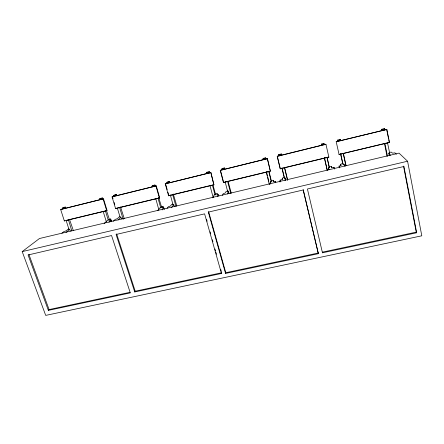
<?xml version="1.0" encoding="UTF-8"?>
<svg xmlns="http://www.w3.org/2000/svg" width="444" height="444" viewBox="0 0 444 444"><rect width="100%" height="100%" fill="white"/><g stroke="black" fill="none" stroke-linecap="round" stroke-linejoin="round"><path stroke-width="0.67" d="M285.12 180.697L285.198 178.05L284.36 178.249L281.968 168.254M284.36 178.249L284.388 177.467L283.444 177.694A1.698 0.339 -14.1 0 0 282.29 178.266L282.245 179.154A2.015 0.405 -14.1 0 1 280.114 180.125L279.986 182.062M281.479 155.161L281.302 153.935L278.782 154.556L278.954 155.783M275.108 182.578L275.247 181.274A2.009 0.405 -14.2 0 1 273.204 181.302L273.31 180.403A1.687 0.339 -14.3 0 0 272.216 180.369L271.284 180.586L271.173 181.385L270.346 181.585L269.963 184.288M280.258 168.848L277.267 156.194L325.935 144.244L277.228 156.355L280.258 168.848L328.865 157.115L325.935 144.244M265.701 159.03L265.573 157.803L263.076 158.414L263.198 159.646M270.374 171.229L267.371 158.619L220.246 170.341L223.454 182.556L270.374 171.229L267.371 158.619M303.163 189.51L318.359 253.685L225.574 273.432L225.774 272.727L208.586 211.583M225.352 272.649L225.552 271.944M268.759 171.44L271.328 182.007M221.478 273.476L204.601 213.858L116.084 234.476L134.737 291.958L221.478 273.476L221.689 272.766M266.267 172.044L269.325 184.571M227.5 193.978L228.532 191.547L227.722 191.736M222.455 195.399L223.249 193.651A1.965 0.394 -15.3 0 0 225.508 192.663L225.929 191.697A1.659 0.327 -15.2 0 1 227.173 191.109L228.088 190.892M217.699 196.526L218.548 194.766A1.965 0.389 -15.4 0 1 216.783 194.733L217.266 193.756A1.654 0.327 -15.4 0 0 216.333 193.689L214.191 194.955L212.72 197.83M208.558 212.937L208.819 212.41M224.47 169.153L224.47 167.91L222.039 168.509L222.028 169.752M134.737 291.958L135.209 291.214L221.018 272.91M206.821 173.482L206.543 172.733L208.963 172.139L209.285 171.639L209.657 172.971M206.543 172.733L206.876 172.233L209.285 171.639M227.8 192.041L225.175 182.023L227.655 181.368M223.454 182.556L225.613 181.862M171.451 207.753L173.798 204.579L174.314 206.393M167.105 208.319L168.337 206.715A1.937 0.377 -16.4 0 0 170.707 205.705L171.489 204.673A1.632 0.316 -16.3 0 1 172.816 204.068L172.883 204.051M213.914 184.854L210.85 172.494L165.224 183.844L168.598 195.798L213.914 184.854L210.85 172.494M162.099 209.94L163.797 207.786L164.336 209.585M213.203 197.63L210.006 185.681L212.476 185.026M157.764 210.561L159.945 207.875L162.338 206.56A1.632 0.316 -16.5 0 1 163.114 206.66L162.282 207.709A1.937 0.377 -16.5 0 0 163.797 207.786M167.061 183.244L166.744 182.517L169.103 181.935L169.586 181.402L169.98 182.728M166.744 182.517L167.238 181.979L169.586 181.402M48.368 310.362L130.297 292.901L111.561 235.531L28.077 254.978L48.368 310.362L49.084 309.579L130.114 292.296M209.235 172.888L208.963 172.139M152.37 186.846L152.042 186.125L154.379 185.553L154.923 185.004L155.317 186.325M118.071 220.019L120.907 217.177L121.44 218.953M152.042 186.125L152.592 185.575L154.923 185.004M113.364 221.206L115.273 219.336A1.926 0.361 -17.3 0 0 117.754 218.309L118.864 217.21A1.621 0.305 -17.2 0 1 120.047 216.666M108.935 222.255L110.889 220.374L111.272 221.545M111.255 220.718A1.621 0.305 -17.5 0 1 111.333 220.873L110.772 219.136L109.607 220.246A1.926 0.361 -17.4 0 0 110.889 220.374M104.135 223.554L107.515 220.363L110.14 219.009A1.621 0.3 -17.4 0 1 110.772 219.136M173.105 205.061L170.424 195.182M168.598 195.798L168.859 195.56L167.921 192.246M154.706 186.275L112.426 196.653L112.06 196.892L115.59 208.591L159.385 198.018L159.662 197.774L156.266 185.892L154.934 186.219M158.858 209.84L155.777 198.712M113.947 196.281L113.586 195.576L115.867 195.016L116.556 194.439L116.972 195.749M113.586 195.576L114.28 194.999L116.556 194.439M66.095 232.373L69.758 229.359L70.319 231.096M61.905 233.217L63.975 231.54A1.926 0.344 -18.1 0 0 66.55 230.497L67.971 229.343A1.621 0.289 -18.1 0 1 68.998 228.86M169.414 182.667L169.103 181.935M99.478 199.828L60.667 209.501L64.341 220.957L106.688 210.734L107.065 210.473L103.513 198.84L99.617 199.844L99.378 199.067L101.637 198.512L102.381 197.919L102.808 199.234M99.378 199.067L100.128 198.474L102.381 197.919M22.2 251.604L39.449 238.522L399.017 153.119L407.581 161.228L421.8 235.808L45.699 315.395L22.2 251.604L407.581 161.228M112.06 196.892L156.266 185.892M117.915 207.914L119.741 207.42M115.59 208.591L117.299 208.008M62.598 208.885L62.199 208.203L65.279 207.043L65.729 208.353M62.199 208.203L65.279 207.043M106.41 222.006L103.18 211.466L105.561 210.839M116.223 195.721L115.867 195.016M60.667 209.501L103.513 198.84M68.459 219.797L71.834 230.93M102.009 199.212L101.637 198.512M64.341 220.957L64.796 220.679M64.802 208.347L64.402 207.664M321.6 145.449L321.295 144.1L323.881 143.468L324.203 144.672M337.867 141.458L337.573 140.104L340.182 139.46L340.592 140.704M381.912 130.619L381.646 129.265L384.326 128.605L384.854 129.781M221.761 168.998L224.203 168.398M262.97 158.869L265.473 158.253M278.738 155L281.268 154.379M321.295 144.1L321.434 144.505L324.031 143.867M337.573 140.104L337.779 140.493L340.404 139.849M381.646 129.265L382.045 129.609L384.737 128.949M339.111 154.645L336.191 141.73L386.846 129.448L389.499 142.48L339.016 154.484L343.401 153.485L346.076 165.645M165.224 183.844L210.672 172.683M220.246 170.341L267.31 158.786M386.846 129.448L336.191 141.73M68.154 219.869L102.37 211.61M105.722 210.8L107.065 210.473M119.985 207.359L155.628 198.751M158.314 198.102L159.662 197.774M169.525 195.399L170.851 195.077M172.849 194.594L209.429 185.764M228.288 181.213L266.411 172.006M268.42 171.523L269.758 171.201M67.76 220.019L66.112 220.418L69.02 229.504M155.683 198.795L158.014 198.229L160.806 207.986M170.341 195.26L172.688 194.694L176.002 206.466M266.866 171.956L268.115 171.656M280.292 168.659L284.487 167.649L287.501 180.258M285.004 167.521L327.089 157.42L329.359 167.493M327.444 157.27L328.865 157.115M343.712 153.352L383.932 143.64M384.826 143.423L389.499 142.48M69.031 229.531L69.758 229.359M120.907 217.177L120.152 217.36L117.349 208.053M173.021 204.767L173.798 204.579M328.943 169.658L328.51 167.732L329.37 167.527L329.121 166.8L330.092 166.572A1.743 0.344 -13.2 0 1 331.363 166.567L331.657 167.388A2.076 0.411 -13.1 0 0 333.988 167.299L334.665 169.081M345.049 166.472L343.9 164.069L343.029 164.274L342.696 163.57L341.719 163.803A1.759 0.344 -12.9 0 0 340.665 164.358L340.942 165.629M389.194 155.345L388.794 153.374L389.682 153.163L389.055 152.508L390.06 152.275A1.82 0.35 -12.1 0 1 391.519 152.231L392.252 152.964A2.17 0.416 -12 0 0 394.888 152.814L396.37 154.257M403.918 166.494L307.415 189L322.472 252.808L416.683 232.761L403.918 166.494L403.524 166.089L416.256 232.145L416.683 232.761M225.774 272.727L318.265 253.019M416.256 232.145L322.361 252.148L322.472 252.808M382.162 130.442L382.045 129.609M387.507 142.774L389.743 153.458M388.794 153.374L390.587 155.245M337.94 141.303L337.779 140.493M340.753 154.062L343.023 164.241M340.665 164.358L341.031 165.162A2.087 0.411 -13 0 1 339.038 166.106L339.321 167.388M339.038 166.106L339.793 167.871M321.606 145.305L321.434 144.505M324.481 157.986L327.234 170.119M28.877 254.351L49.084 309.579M69.536 219.464L73.343 230.58M328.51 167.732L329.126 169.586M106.443 210.412L109.435 219.619M116.628 233.894L135.209 291.214M120.524 206.887L124.281 218.676M103.13 199.079L106.688 210.734M105.433 210.922L108.258 220.157M158.691 197.53L161.666 207.42M119.619 207.503L123.21 219.441M112.426 196.653L113.015 198.601M114.191 202.492L114.78 204.44M163.114 206.66L163.47 207.848M173.293 194.006L176.806 205.944M155.977 186.108L159.385 198.018M154.379 185.553L154.606 186.347M206.554 219.269L207.115 221.251M210.106 231.818L210.667 233.799M212.349 239.743L212.909 241.725M214.963 248.99L215.523 250.971M215.901 252.292L216.461 254.273M220.757 269.464L221.317 271.445M165.49 183.633L167.172 189.594M225.574 273.432L208.325 212.11L303.208 189.982L318.359 253.685M206.876 172.233L207.248 173.565M217.266 193.756L217.599 194.972M212.976 184.993L215.556 194.339M218.548 194.766L218.886 195.987M224.47 167.91L224.831 169.242M228.055 181.219L231.28 193.201M212.415 185.098L215.074 195.066M227.611 181.435L230.752 193.467M228.532 191.547L229.015 193.401M220.574 170.796L223.604 182.345M265.573 157.803L265.912 159.141M268.931 171.206L271.284 180.597M266.45 171.811L267.46 175.83M267.799 177.167L268.809 181.185M275.247 181.274L275.558 182.528M273.31 180.403L273.621 181.64M280.114 180.125L280.425 181.38M270.346 181.585L270.657 182.839M282.29 178.266L282.595 179.509M281.302 153.935L281.624 155.272M284.554 167.305L287.651 180.009M278.782 154.556L279.11 155.894M282.045 167.915L284.332 177.261M285.198 178.05L285.653 179.948M324.331 157.559L327.217 170.346M323.881 143.468L324.187 144.811M327.056 157.614L329.176 167.044M333.988 167.299L334.271 168.587M331.363 166.567L331.646 167.838M343.9 164.069L344.183 165.362M340.182 139.46L340.476 140.804M343.395 154.24L345.876 165.662M340.531 153.652L342.751 163.808M384.887 143.468L387.479 156.088M386.646 129.343L388.5 138.445M388.766 139.743L389.294 142.341M384.326 128.605L384.593 129.959M384.471 143.479L387.029 156.332M163.631 208.347A1.626 0.316 -16.5 0 1 163.647 208.436"/></g></svg>
